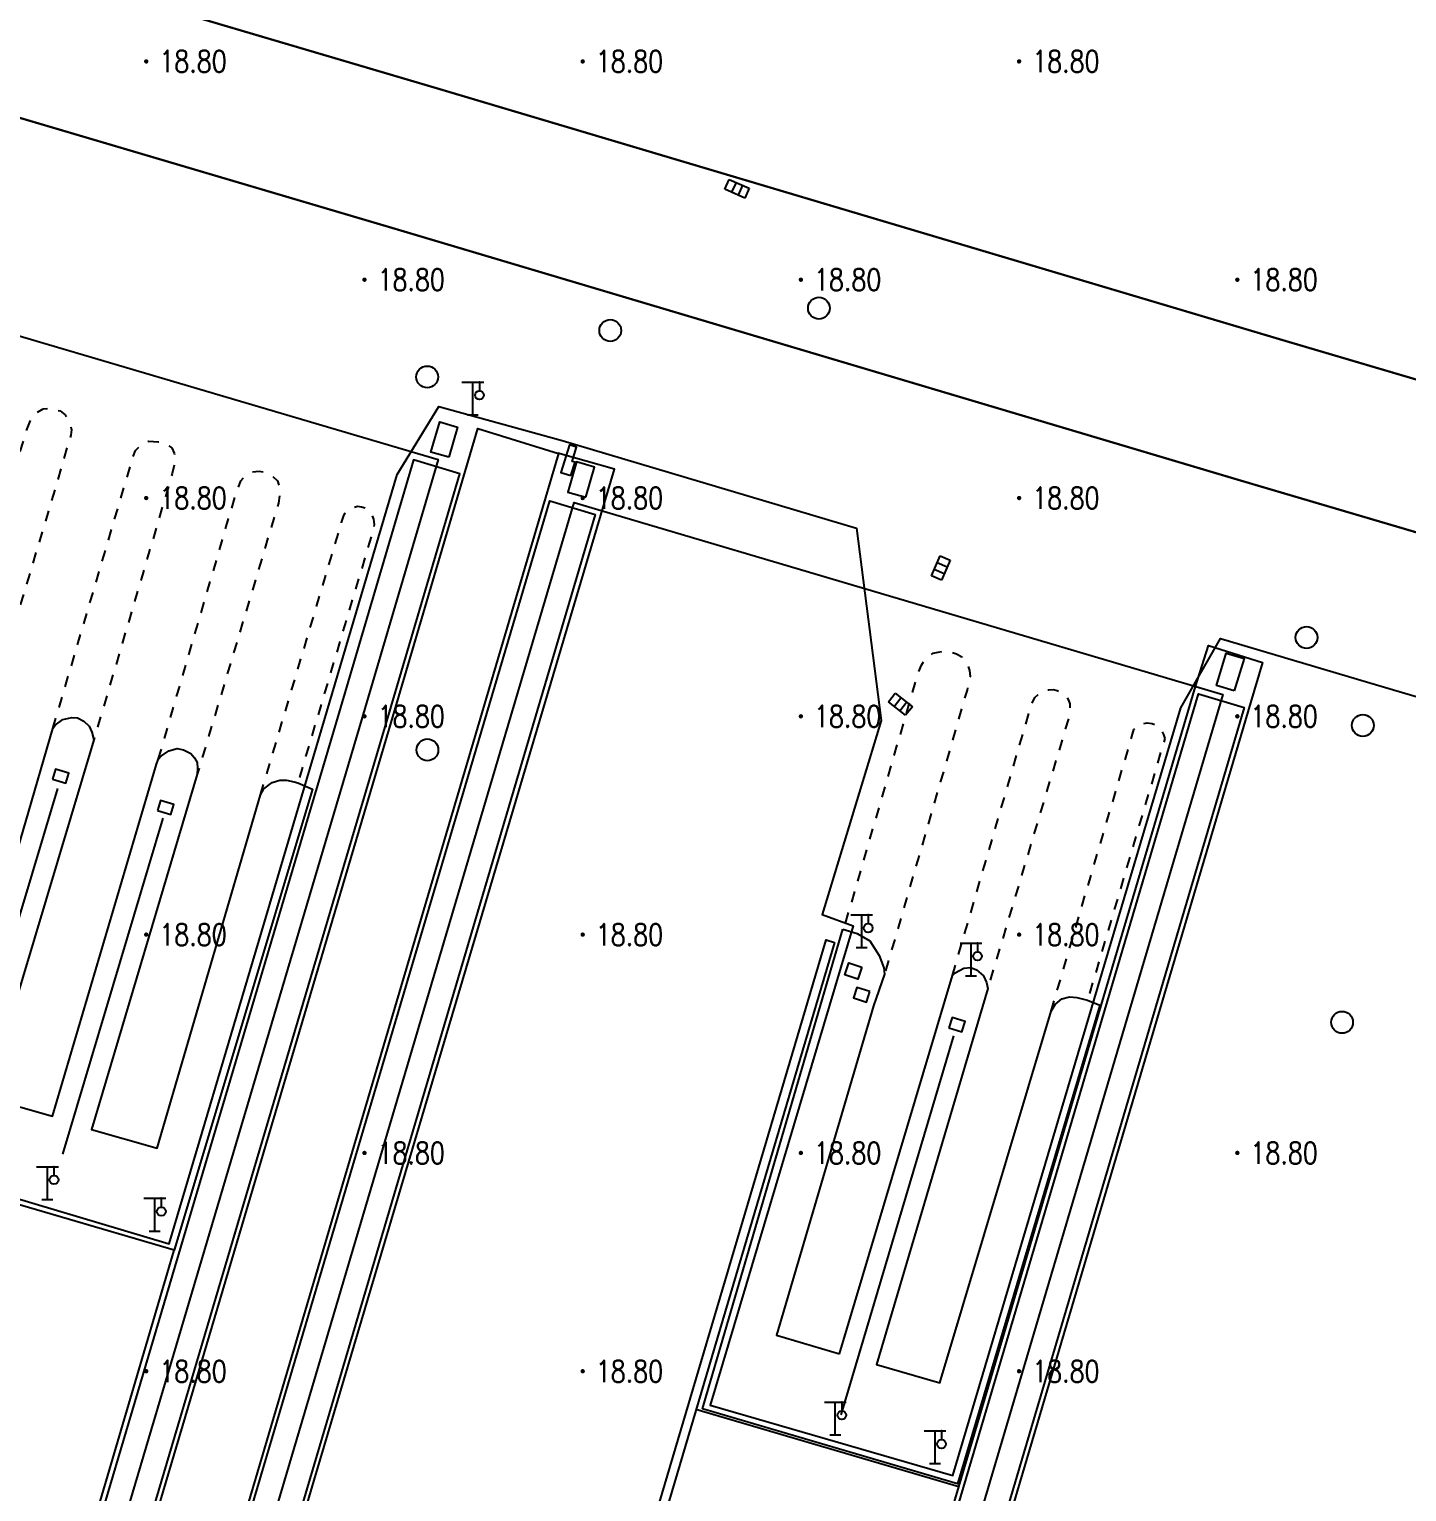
# Model space of a CAD drawing. Extents: x 404846 to 408477, y 3390929 to 3392894.
# Drawn here: x 406226 to 406289.1, y 3392028.9 to 3392095.9 of the extents above; entities that cross this region are included whole.
import ezdxf
from ezdxf.enums import TextEntityAlignment as Align

# ---------------------------------------------------------------- set-up
doc = ezdxf.new("R2010")
doc.units = 0
doc.header["$LTSCALE"] = 0.5
doc.header["$PDSIZE"] = 0.2
doc.linetypes.add('X6', pattern=[2, 1, -1])
doc.layers.get('0').update_dxf_attribs({"linetype": 'CONTINUOUS'})
for name, color, linetype in [('3221', 6, 'CONTINUOUS'), ('DLSS', 4, 'CONTINUOUS'), ('DMTZ', 3, 'CONTINUOUS'), ('FZTZ', 7, 'CONTINUOUS'), ('GCD', 1, 'CONTINUOUS'), ('GXYZ', 2, 'CONTINUOUS'), ('JMD', 6, 'CONTINUOUS'), ('SXSS', 5, 'CONTINUOUS'), ('ZBTZ', 3, 'CONTINUOUS')]:
    doc.layers.add(name, color=color, linetype=linetype)
doc.styles.add('HZ', font='rs.shx', dxfattribs={"width": 0.8, "bigfont": 'hztxt.shx'})
doc.linetypes.add('10421', pattern='A,2,[150,AAA.SHX,S=0.5,R=0,X=0,Y=0.5],1e-11', length=2)
doc.linetypes.add('10422', pattern='A,0.75,[150,AAA.SHX,S=0.5,R=0,X=0,Y=0.5],1.5,[177,AAA.SHX,S=1,R=0,X=0,Y=0.4],0.75', length=3)
doc.linetypes.add('1161', pattern='A,0,[149,AAA.SHX,S=0.15,R=0,X=0,Y=0],-1.6', length=1.6)
doc.linetypes.add('444', pattern='A,4.5,[145,AAA.SHX,S=1,R=0,X=0,Y=1],4.5,-0.5,[146,AAA.SHX,S=1,R=0,X=0,Y=0],-0.5', length=10)

# ---------------------------------------------------------------- blocks, each defined once
blk = doc.blocks.new('gc063')
for p, q in [((-1, 3), (1, 3)), ((0, 0), (0, 3)), ((0.6, 3), (0.6, 2.2)), ((-0.5, 0), (0.5, 0))]:
    blk.add_line(p, q)
blk.add_circle((0.6, 1.8), 0.4)
blk.add_point((0.6, 3))
blk.add_point((0.6, 3))
blk = doc.blocks.new('GC200')
at = {"linetype": 'Continuous', "const_width": 0.2, "flags": 128}
blk.add_lwpolyline([(-0.1, 0, 1), (0.1, 0, 1)], format="xyb", close=True, dxfattribs=at)
blk = doc.blocks.new('gc188')
blk.add_circle((0, 0), 1)
blk = doc.blocks.new('gc041')
for p, q in [((-1, 0.5), (1, 0.5)), ((-1, -0.5), (-1, 0.5)), ((-0.33, 0.5), (-0.33, -0.5)), ((0.33, 0.5), (0.33, -0.5)), ((1, 0.5), (1, -0.5)), ((1, -0.5), (-1, -0.5))]:
    blk.add_line(p, q)

msp = doc.modelspace()

# ---------------------------------------------------------------- linework, layer by layer
at = {"layer": '3221', "color": 6}
for points in [[(406215.005, 3392084.915, 18.649), (406244.737, 3392076.141, 18.649), (406241.218, 3392064.216, 18.649), (406228.485, 3392021.252, 18.76), (406217.824, 3391985.193, 18.789)], [(406225.716, 3391988.98, 18.816), (406231.192, 3392007.362, 18.778), (406237.822, 3392029.76, 18.854), (406250.974, 3392074.174, 18.854), (406280.698, 3392065.372, 18.854), (406267.546, 3392020.96, 18.854), (406260.901, 3391998.513, 18.778), (406255.437, 3391980.169, 18.816), (406249.169, 3391958.921, 18.981), (406237.59, 3391919.947, 18.909), (406230.799, 3391896.871, 18.801), (406224.097, 3391874.327, 18.881)]]:
    msp.add_polyline3d(points, dxfattribs=at)
at = {"layer": 'DLSS', "linetype": 'Continuous', "const_width": 0.1, "flags": 128}
for points, elevation in [([(405956.742, 3392178.449), (406005.467, 3392164.024), (406051.337, 3392150.407), (406087.518, 3392139.758), (406125.857, 3392128.358), (406161.319, 3392117.927), (406203.686, 3392105.242), (406244.726, 3392093.133), (406283.477, 3392081.6), (406308.291, 3392074.282)], 18.633), ([(406201.788, 3392098.818), (406242.81, 3392086.697)], 18.569), ([(406242.81, 3392086.697), (406281.561, 3392075.164)], 18.546), ([(406281.561, 3392075.164), (406306.395, 3392067.847)], 18.612)]:
    msp.add_lwpolyline(points, dxfattribs=dict(at, elevation=elevation))
at = {"layer": 'DLSS', "linetype": 'X6', "flags": 128}
for points, elevation in [([(406222.212, 3392064.994), (406225.868, 3392077.474), (406226.061, 3392077.963), (406226.307, 3392078.273), (406226.637, 3392078.472), (406226.971, 3392078.475), (406227.411, 3392078.37), (406227.635, 3392078.192), (406227.857, 3392077.812), (406227.929, 3392077.508), (406227.896, 3392077.26), (406226.948, 3392074.015), (406224.103, 3392064.556)], 18.718), ([(406227.077, 3392063.819), (406230.741, 3392076.22), (406230.866, 3392076.551), (406231.159, 3392076.851), (406231.472, 3392076.976), (406231.9, 3392076.959), (406232.324, 3392076.826), (406232.531, 3392076.677), (406232.645, 3392076.429), (406232.682, 3392076.036), (406232.55, 3392075.506), (406228.955, 3392063.298)], 18.739), ([(406231.91, 3392062.402), (406235.475, 3392074.609), (406235.698, 3392075.172), (406235.894, 3392075.413), (406236.179, 3392075.57), (406236.539, 3392075.609), (406236.747, 3392075.582), (406237.112, 3392075.42), (406237.373, 3392075.169), (406237.469, 3392074.837), (406237.471, 3392074.477), (406237.415, 3392074.145), (406233.696, 3392061.726)], 18.745), ([(406236.592, 3392060.782), (406240.31, 3392073.262), (406240.391, 3392073.529), (406240.468, 3392073.699), (406240.665, 3392073.873), (406240.848, 3392073.951), (406241.04, 3392074), (406241.216, 3392073.971), (406241.387, 3392073.926), (406241.551, 3392073.807), (406241.7, 3392073.609), (406241.773, 3392073.409), (406241.801, 3392073.173), (406241.731, 3392072.838), (406238.304, 3392061.336)], 18.753), ([(406263.407, 3392054.907), (406266.697, 3392066.245), (406266.885, 3392066.719), (406267.006, 3392066.928), (406267.177, 3392067.094), (406267.415, 3392067.266), (406267.643, 3392067.322), (406267.952, 3392067.371), (406268.251, 3392067.332), (406268.496, 3392067.238), (406268.728, 3392067.102), (406268.881, 3392066.917), (406269.003, 3392066.696), (406269.082, 3392066.48), (406269.112, 3392066.196), (406268.972, 3392065.584), (406265.196, 3392052.573)], 18.774), ([(406268.302, 3392052.503), (406271.895, 3392064.819), (406272.072, 3392065.245), (406272.224, 3392065.377), (406272.372, 3392065.493), (406272.543, 3392065.566), (406272.715, 3392065.6), (406272.924, 3392065.602), (406273.099, 3392065.56), (406273.293, 3392065.473), (406273.416, 3392065.374), (406273.539, 3392065.254), (406273.625, 3392065.121), (406273.679, 3392064.95), (406273.688, 3392064.766), (406273.631, 3392064.312), (406269.92, 3392051.915)], 18.783), ([(406272.825, 3392050.874), (406276.621, 3392063.777), (406276.756, 3392063.919), (406276.97, 3392064.04), (406277.223, 3392064.078), (406277.462, 3392064.05), (406277.68, 3392063.941), (406277.873, 3392063.769), (406277.978, 3392063.542), (406278.032, 3392063.359), (406274.493, 3392051.374)], 18.808)]:
    msp.add_lwpolyline(points, dxfattribs=dict(at, elevation=elevation))
at = {"layer": 'DMTZ', "linetype": '10421', "elevation": 19.08, "flags": 128}
msp.add_lwpolyline([(406212.042, 3392068.982), (406213.074, 3392068.635), (406213.408, 3392068.492), (406213.756, 3392068.227), (406213.985, 3392067.868), (406214.246, 3392067.278), (406214.308, 3392066.933), (406214.318, 3392066.669), (406209.711, 3392051.141), (406212.668, 3392050.304), (406217.448, 3392066.436), (406217.683, 3392066.819), (406218.099, 3392067.068), (406218.518, 3392067.12), (406218.859, 3392067.001), (406219.172, 3392066.708), (406219.306, 3392066.34), (406219.348, 3392066.041), (406219.227, 3392065.661), (406214.48, 3392049.679), (406217.524, 3392048.84), (406222.212, 3392064.994), (406222.443, 3392065.333), (406222.744, 3392065.57), (406223.13, 3392065.678), (406223.492, 3392065.6), (406223.826, 3392065.393), (406224.011, 3392065.142), (406224.072, 3392064.861), (406224.103, 3392064.556), (406219.227, 3392048.307), (406222.308, 3392047.467), (406227.077, 3392063.819), (406227.188, 3392063.974), (406227.535, 3392064.235), (406227.942, 3392064.324), (406228.203, 3392064.306), (406228.497, 3392064.151), (406228.746, 3392063.934), (406228.863, 3392063.656), (406228.955, 3392063.298), (406224.041, 3392046.915), (406227.057, 3392046.07), (406231.824, 3392062.181), (406231.91, 3392062.402), (406232.061, 3392062.577), (406232.396, 3392062.803), (406232.78, 3392062.899), (406233.068, 3392062.848), (406233.396, 3392062.682), (406233.573, 3392062.475), (406233.696, 3392062.259), (406233.702, 3392061.99), (406233.696, 3392061.726), (406228.842, 3392045.457), (406231.854, 3392044.6), (406236.592, 3392060.782), (406236.754, 3392061.061), (406237.133, 3392061.349), (406237.483, 3392061.456), (406237.784, 3392061.451), (406238.13, 3392061.382), (406238.304, 3392061.336), (406238.972, 3392061.043), (406232.634, 3392039.927), (406205.505, 3392047.861), (406211.751, 3392069.057), (406212.042, 3392068.982)], close=True, dxfattribs=at)
at = {"layer": 'DMTZ', "linetype": '10421', "elevation": 19.114, "flags": 128}
msp.add_lwpolyline([(406263.129, 3392035.18), (406268.302, 3392052.503), (406268.432, 3392052.625), (406268.828, 3392052.848), (406269.139, 3392052.874), (406269.399, 3392052.77), (406269.729, 3392052.498), (406269.866, 3392052.186), (406269.92, 3392051.915), (406264.829, 3392034.689), (406267.73, 3392033.843), (406272.825, 3392050.874), (406273.013, 3392051.186), (406273.318, 3392051.438), (406273.662, 3392051.532), (406273.999, 3392051.494), (406274.493, 3392051.374), (406275.05, 3392051.141), (406268.536, 3392029.221), (406256.849, 3392032.654), (406263.274, 3392054.623)], dxfattribs=at)
at = {"layer": 'DMTZ', "linetype": '10422', "elevation": 19.133, "flags": 128}
msp.add_lwpolyline([(406263.274, 3392054.623), (406263.929, 3392054.437), (406264.514, 3392054.101), (406264.95, 3392053.418), (406265.165, 3392052.853), (406265.196, 3392052.573), (406264.684, 3392051.116), (406260.24, 3392036.031), (406263.129, 3392035.18)], dxfattribs=at)
at = {"layer": 'FZTZ', "linetype": 'Continuous', "flags": 128}
for points, elevation in [([(406250.815, 3392075.409), (406251.007, 3392076.018), (406250.876, 3392076.059), (406251.08, 3392076.706), (406250.752, 3392076.809), (406250.355, 3392075.554), (406250.815, 3392075.409)], 19.839), ([(406264.154, 3392052.887), (406263.969, 3392052.336), (406263.378, 3392052.534), (406263.562, 3392053.085), (406264.154, 3392052.887)], 21.039)]:
    msp.add_lwpolyline(points, close=True, dxfattribs=dict(at, elevation=elevation))
at = {"layer": 'JMD', "linetype": '444', "flags": 128}
for points, elevation in [([(406218.931, 3392044.238), (406232.41, 3392040.216), (406242.856, 3392075.451), (406244.769, 3392078.568), (406250.42, 3392077.007), (406263.906, 3392072.997), (406265.03, 3392064.193), (406262.329, 3392055.298), (406263.746, 3392054.783), (406257.2, 3392032.823), (406268.326, 3392029.606), (406278.775, 3392064.761), (406280.58, 3392067.944), (406287.848, 3392065.797)], 20.691), ([(406287.848, 3392065.797), (406302.24, 3392061.541), (406302.123, 3392057.846), (406291.648, 3392022.657), (406295.897, 3392021.428)], 20.823), ([(406222.689, 3392045.716), (406227.301, 3392061.078)], 20.141), ([(406232.116, 3392059.716), (406227.521, 3392044.319)], 20.183), ([(406263.209, 3392032.379), (406268.374, 3392049.742)], 20.233)]:
    msp.add_lwpolyline(points, dxfattribs=dict(at, elevation=elevation))
at = {"layer": 'JMD', "linetype": 'Continuous', "flags": 128}
for points, elevation in [([(406227.061, 3392061.493), (406227.669, 3392061.312), (406227.806, 3392061.773), (406227.198, 3392061.953), (406227.061, 3392061.493)], 21.092), ([(406231.871, 3392060.064), (406232.49, 3392059.88), (406232.627, 3392060.34), (406232.007, 3392060.524), (406231.871, 3392060.064)], 21.092), ([(406264.517, 3392051.769), (406263.916, 3392051.958), (406263.766, 3392051.482), (406264.367, 3392051.293), (406264.517, 3392051.769)], 21.055), ([(406268.14, 3392050.109), (406268.731, 3392049.923), (406268.881, 3392050.4), (406268.289, 3392050.585), (406268.14, 3392050.109)], 21.122)]:
    msp.add_lwpolyline(points, close=True, dxfattribs=dict(at, elevation=elevation))
at = {"layer": 'SXSS', "linetype": 'Continuous', "elevation": 18.66, "flags": 128}
msp.add_lwpolyline([(406248.333, 3392006.31), (406262.511, 3392054.138), (406262.894, 3392054.024), (406248.716, 3392006.196), (406248.716, 3392006.197), (406222.435, 3391917.45)], dxfattribs=at)
at = {"layer": 'ZBTZ', "linetype": '1161', "flags": 128}
for points, elevation in [([(406242.501, 3392063.836), (406246.553, 3392077.565), (406250.25, 3392076.419), (406236.56, 3392030.134), (406229.93, 3392007.736), (406224.457, 3391989.353), (406218.185, 3391968.094), (406206.603, 3391929.11), (406199.818, 3391906.078), (406193.175, 3391883.514), (406188.234, 3391866.869), (406182.518, 3391847.606), (406177.432, 3391830.562), (406172.106, 3391812.782), (406166.496, 3391793.859), (406155.735, 3391757.434), (406144.864, 3391720.715), (406144.304, 3391718.804), (406140.564, 3391719.912), (406141.156, 3391721.91), (406149.039, 3391748.676), (406158.236, 3391779.821), (406167.649, 3391811.635), (406172.67, 3391828.328), (406178.529, 3391847.932), (406185.769, 3391872.405), (406193.318, 3391897.797), (406199.587, 3391919.146), (406203.508, 3391932.471), (406219.043, 3391984.831), (406229.768, 3392020.872), (406242.501, 3392063.836)], 18.796), ([(406245.218, 3392076.247), (406244.407, 3392076.484), (406244.811, 3392077.867), (406245.622, 3392077.63), (406245.218, 3392076.247)], 18.772), ([(406242.307, 3392063.894), (406245.73, 3392075.494), (406243.603, 3392076.122), (406240.18, 3392064.523), (406227.447, 3392021.559), (406216.774, 3391985.504), (406201.237, 3391933.142), (406197.315, 3391919.814), (406191.027, 3391898.477), (406183.478, 3391873.084), (406176.239, 3391848.613), (406170.374, 3391829.013), (406165.388, 3391812.307), (406155.974, 3391780.49), (406146.776, 3391749.344), (406138.929, 3391722.776), (406141.022, 3391722.156), (406148.872, 3391748.725), (406158.07, 3391779.871), (406167.483, 3391811.685), (406172.506, 3391828.407), (406178.354, 3391847.984), (406185.593, 3391872.457), (406193.142, 3391897.85), (406199.418, 3391919.196), (406203.34, 3391932.521), (406218.875, 3391984.881), (406229.574, 3392020.929), (406242.307, 3392063.894)], 18.781), ([(406251.495, 3392074.415), (406251.899, 3392075.797), (406251.08, 3392076.036), (406250.676, 3392074.654), (406251.495, 3392074.415)], 18.821), ([(406236.767, 3392030.073), (406249.849, 3392074.247), (406251.928, 3392073.631), (406238.847, 3392029.457), (406232.221, 3392007.056), (406226.746, 3391988.675), (406220.475, 3391967.416), (406208.893, 3391928.433), (406202.114, 3391905.401), (406195.448, 3391882.838), (406190.507, 3391866.195), (406184.791, 3391846.93), (406179.705, 3391829.884), (406179.701, 3391829.885), (406174.402, 3391812.1), (406168.793, 3391793.179), (406158.032, 3391756.755), (406147.236, 3391720.287), (406145.179, 3391720.896), (406155.928, 3391757.377), (406166.689, 3391793.802), (406172.299, 3391812.725), (406177.599, 3391830.512), (406182.689, 3391847.555), (406188.405, 3391866.819), (406193.346, 3391883.463), (406199.956, 3391906.036), (406206.735, 3391929.071), (406218.317, 3391968.055), (406224.589, 3391989.314), (406230.137, 3392007.675), (406236.767, 3392030.073)], 18.826), ([(406281.216, 3392065.55), (406280.402, 3392065.797), (406280.852, 3392067.279), (406281.666, 3392067.032), (406281.216, 3392065.55)], 18.824), ([(406259.856, 3391998.822), (406266.501, 3392021.269), (406279.572, 3392065.409), (406281.677, 3392064.785), (406268.606, 3392020.646), (406261.961, 3391998.199), (406256.455, 3391979.868), (406250.186, 3391958.62), (406238.607, 3391919.646), (406231.829, 3391896.567), (406225.152, 3391874.014), (406220.213, 3391857.378), (406214.49, 3391838.092), (406209.418, 3391821.031), (406204.125, 3391803.266), (406198.526, 3391784.38), (406187.765, 3391747.953), (406186.248, 3391742.882), (406176.972, 3391711.485), (406174.865, 3391712.108), (406184.141, 3391743.504), (406185.667, 3391748.573), (406196.429, 3391785.001), (406202.028, 3391803.889), (406207.332, 3391821.653), (406212.42, 3391838.708), (406218.142, 3391857.993), (406223.081, 3391874.629), (406229.724, 3391897.187), (406236.516, 3391920.265), (406248.095, 3391959.239), (406254.363, 3391980.488), (406259.856, 3391998.822)], 18.827)]:
    msp.add_lwpolyline(points, close=True, dxfattribs=dict(at, elevation=elevation))
for points, elevation in [([(406147.401, 3391719.964), (406158.27, 3391756.685), (406169.031, 3391793.109), (406174.64, 3391812.029), (406179.939, 3391829.814), (406185.009, 3391846.865), (406190.725, 3391866.13), (406195.666, 3391882.774), (406202.348, 3391905.335), (406209.121, 3391928.365), (406220.703, 3391967.349), (406226.974, 3391988.607), (406232.449, 3392006.988), (406239.052, 3392029.396), (406252.814, 3392075.702), (406250.224, 3392076.427)], 18.822), ([(406268.589, 3392029.081), (406279.446, 3392065.743), (406280.042, 3392067.623), (406282.508, 3392066.852), (406281.962, 3392064.998)], 18.853), ([(406281.962, 3392064.998), (406268.81, 3392020.586), (406262.166, 3391998.138), (406256.673, 3391979.803), (406250.405, 3391958.555), (406238.826, 3391919.582), (406232.026, 3391896.503), (406225.369, 3391873.95), (406220.43, 3391857.314), (406214.708, 3391838.028), (406209.628, 3391820.969), (406204.336, 3391803.203), (406198.737, 3391784.318), (406187.975, 3391747.891), (406186.472, 3391742.815), (406175.526, 3391705.935), (406193.179, 3391700.71), (406194.738, 3391705.967), (406197.143, 3391714.182), (406201.427, 3391728.581), (406203.947, 3391737.098), (406205.749, 3391743.136), (406210.399, 3391759.019), (406212.293, 3391765.406), (406215.303, 3391775.578), (406220.802, 3391794.106), (406232.973, 3391835.114), (406239.727, 3391857.848), (406247.575, 3391884.301), (406251.639, 3391898.025), (406258.821, 3391922.318), (406268.305, 3391954.251), (406281.983, 3392000.352), (406290.178, 3392027.999), (406299.584, 3392059.797), (406300.129, 3392061.704), (406302.64, 3392060.964), (406302.098, 3392059.054), (406292.692, 3392027.255), (406284.47, 3391999.615), (406270.796, 3391953.512), (406261.312, 3391921.58), (406254.163, 3391897.276), (406250.098, 3391883.552), (406242.25, 3391857.097), (406235.495, 3391834.363), (406223.299, 3391793.365), (406217.799, 3391774.838), (406214.79, 3391764.667), (406212.897, 3391758.283), (406208.247, 3391742.404), (406206.483, 3391736.325), (406203.938, 3391727.832), (406201.966, 3391721.207), (406203.742, 3391720.684)], 18.849), ([(406138.683, 3391722.642), (406146.572, 3391749.405), (406155.769, 3391780.551), (406165.183, 3391812.368), (406170.177, 3391829.073), (406176.036, 3391848.674), (406183.275, 3391873.145), (406190.824, 3391898.538), (406197.121, 3391919.871), (406201.043, 3391933.2), (406216.58, 3391985.562), (406227.24, 3392021.62), (406232.634, 3392039.927)], 18.802), ([(406268.589, 3392029.081), (406256.549, 3392032.62)], 19.022), ([(406147.401, 3391719.964), (406145.839, 3391714.687), (406172.941, 3391706.664), (406174.625, 3391711.98), (406183.955, 3391743.559), (406185.47, 3391748.631), (406196.231, 3391785.059), (406201.831, 3391803.948), (406207.125, 3391821.715), (406212.213, 3391838.77), (406217.935, 3391858.054), (406222.874, 3391874.691), (406229.506, 3391897.265), (406236.298, 3391920.329), (406247.877, 3391959.303), (406254.146, 3391980.552), (406259.649, 3391998.883), (406266.294, 3392021.331), (406268.589, 3392029.081)], 18.831)]:
    msp.add_lwpolyline(points, dxfattribs=dict(at, elevation=elevation))

# ---------------------------------------------------------------- block references
at = {"layer": 'DLSS', "linetype": 'Continuous', "xscale": 0.5, "yscale": 0.5}
for p in [(406246.325, 3392078.193, 18.862), (406264.146, 3392053.783, 19.052), (406269.154, 3392052.493, 19.09), (406226.83, 3392042.246, 19.213), (406231.749, 3392040.8, 19.043), (406262.936, 3392031.464, 19.201), (406267.504, 3392030.147, 19.175)]:
    msp.add_blockref('gc063', p, dxfattribs=at)
at = {"layer": 'GCD', "linetype": 'Continuous'}
ref = msp.add_blockref('GC200', (406231.358, 3392094.379, 18.8), dxfattribs=dict(at, xscale=0.5, yscale=0.5, zscale=0.5))
ref.add_attrib('height', '18.80', dxfattribs={"linetype": 'Continuous', "height": 1, "style": 'HZ', "width": 0.8}).set_placement((406231.958, 3392094.379, 18.8), align=Align.MIDDLE_LEFT)
ref = msp.add_blockref('GC200', (406251.358, 3392094.379, 18.8), dxfattribs=dict(at, xscale=0.5, yscale=0.5, zscale=0.5))
ref.add_attrib('height', '18.80', dxfattribs={"linetype": 'Continuous', "height": 1, "style": 'HZ', "width": 0.8}).set_placement((406251.958, 3392094.379, 18.8), align=Align.MIDDLE_LEFT)
ref = msp.add_blockref('GC200', (406271.358, 3392094.379, 18.8), dxfattribs=dict(at, xscale=0.5, yscale=0.5, zscale=0.5))
ref.add_attrib('height', '18.80', dxfattribs={"linetype": 'Continuous', "height": 1, "style": 'HZ', "width": 0.8}).set_placement((406271.958, 3392094.379, 18.8), align=Align.MIDDLE_LEFT)
ref = msp.add_blockref('GC200', (406241.358, 3392084.379, 18.8), dxfattribs=dict(at, xscale=0.5, yscale=0.5, zscale=0.5))
ref.add_attrib('height', '18.80', dxfattribs={"linetype": 'Continuous', "height": 1, "style": 'HZ', "width": 0.8}).set_placement((406241.958, 3392084.379, 18.8), align=Align.MIDDLE_LEFT)
ref = msp.add_blockref('GC200', (406261.358, 3392084.379, 18.8), dxfattribs=dict(at, xscale=0.5, yscale=0.5, zscale=0.5))
ref.add_attrib('height', '18.80', dxfattribs={"linetype": 'Continuous', "height": 1, "style": 'HZ', "width": 0.8}).set_placement((406261.958, 3392084.379, 18.8), align=Align.MIDDLE_LEFT)
ref = msp.add_blockref('GC200', (406281.358, 3392084.379, 18.8), dxfattribs=dict(at, xscale=0.5, yscale=0.5, zscale=0.5))
ref.add_attrib('height', '18.80', dxfattribs={"linetype": 'Continuous', "height": 1, "style": 'HZ', "width": 0.8}).set_placement((406281.958, 3392084.379, 18.8), align=Align.MIDDLE_LEFT)
ref = msp.add_blockref('GC200', (406231.358, 3392074.379, 18.8), dxfattribs=dict(at, xscale=0.5, yscale=0.5, zscale=0.5))
ref.add_attrib('height', '18.80', dxfattribs={"linetype": 'Continuous', "height": 1, "style": 'HZ', "width": 0.8}).set_placement((406231.958, 3392074.379, 18.8), align=Align.MIDDLE_LEFT)
ref = msp.add_blockref('GC200', (406251.358, 3392074.379, 18.8), dxfattribs=dict(at, xscale=0.5, yscale=0.5, zscale=0.5))
ref.add_attrib('height', '18.80', dxfattribs={"linetype": 'Continuous', "height": 1, "style": 'HZ', "width": 0.8}).set_placement((406251.958, 3392074.379, 18.8), align=Align.MIDDLE_LEFT)
ref = msp.add_blockref('GC200', (406271.358, 3392074.379, 18.8), dxfattribs=dict(at, xscale=0.5, yscale=0.5, zscale=0.5))
ref.add_attrib('height', '18.80', dxfattribs={"linetype": 'Continuous', "height": 1, "style": 'HZ', "width": 0.8}).set_placement((406271.958, 3392074.379, 18.8), align=Align.MIDDLE_LEFT)
ref = msp.add_blockref('GC200', (406241.358, 3392064.379, 18.8), dxfattribs=dict(at, xscale=0.5, yscale=0.5, zscale=0.5))
ref.add_attrib('height', '18.80', dxfattribs={"linetype": 'Continuous', "height": 1, "style": 'HZ', "width": 0.8}).set_placement((406241.958, 3392064.379, 18.8), align=Align.MIDDLE_LEFT)
ref = msp.add_blockref('GC200', (406261.358, 3392064.379, 18.8), dxfattribs=dict(at, xscale=0.5, yscale=0.5, zscale=0.5))
ref.add_attrib('height', '18.80', dxfattribs={"linetype": 'Continuous', "height": 1, "style": 'HZ', "width": 0.8}).set_placement((406261.958, 3392064.379, 18.8), align=Align.MIDDLE_LEFT)
ref = msp.add_blockref('GC200', (406281.358, 3392064.379, 18.8), dxfattribs=dict(at, xscale=0.5, yscale=0.5, zscale=0.5))
ref.add_attrib('height', '18.80', dxfattribs={"linetype": 'Continuous', "height": 1, "style": 'HZ', "width": 0.8}).set_placement((406281.958, 3392064.379, 18.8), align=Align.MIDDLE_LEFT)
ref = msp.add_blockref('GC200', (406231.358, 3392054.379, 18.8), dxfattribs=dict(at, xscale=0.5, yscale=0.5, zscale=0.5))
ref.add_attrib('height', '18.80', dxfattribs={"linetype": 'Continuous', "height": 1, "style": 'HZ', "width": 0.8}).set_placement((406231.958, 3392054.379, 18.8), align=Align.MIDDLE_LEFT)
ref = msp.add_blockref('GC200', (406251.358, 3392054.379, 18.8), dxfattribs=dict(at, xscale=0.5, yscale=0.5, zscale=0.5))
ref.add_attrib('height', '18.80', dxfattribs={"linetype": 'Continuous', "height": 1, "style": 'HZ', "width": 0.8}).set_placement((406251.958, 3392054.379, 18.8), align=Align.MIDDLE_LEFT)
ref = msp.add_blockref('GC200', (406271.358, 3392054.379, 18.8), dxfattribs=dict(at, xscale=0.5, yscale=0.5, zscale=0.5))
ref.add_attrib('height', '18.80', dxfattribs={"linetype": 'Continuous', "height": 1, "style": 'HZ', "width": 0.8}).set_placement((406271.958, 3392054.379, 18.8), align=Align.MIDDLE_LEFT)
ref = msp.add_blockref('GC200', (406241.358, 3392044.379, 18.8), dxfattribs=dict(at, xscale=0.5, yscale=0.5, zscale=0.5))
ref.add_attrib('height', '18.80', dxfattribs={"linetype": 'Continuous', "height": 1, "style": 'HZ', "width": 0.8}).set_placement((406241.958, 3392044.379, 18.8), align=Align.MIDDLE_LEFT)
ref = msp.add_blockref('GC200', (406261.358, 3392044.379, 18.8), dxfattribs=dict(at, xscale=0.5, yscale=0.5, zscale=0.5))
ref.add_attrib('height', '18.80', dxfattribs={"linetype": 'Continuous', "height": 1, "style": 'HZ', "width": 0.8}).set_placement((406261.958, 3392044.379, 18.8), align=Align.MIDDLE_LEFT)
ref = msp.add_blockref('GC200', (406281.358, 3392044.379, 18.8), dxfattribs=dict(at, xscale=0.5, yscale=0.5, zscale=0.5))
ref.add_attrib('height', '18.80', dxfattribs={"linetype": 'Continuous', "height": 1, "style": 'HZ', "width": 0.8}).set_placement((406281.958, 3392044.379, 18.8), align=Align.MIDDLE_LEFT)
ref = msp.add_blockref('GC200', (406231.358, 3392034.379, 18.8), dxfattribs=dict(at, xscale=0.5, yscale=0.5, zscale=0.5))
ref.add_attrib('height', '18.80', dxfattribs={"linetype": 'Continuous', "height": 1, "style": 'HZ', "width": 0.8}).set_placement((406231.958, 3392034.379, 18.8), align=Align.MIDDLE_LEFT)
ref = msp.add_blockref('GC200', (406251.358, 3392034.379, 18.8), dxfattribs=dict(at, xscale=0.5, yscale=0.5, zscale=0.5))
ref.add_attrib('height', '18.80', dxfattribs={"linetype": 'Continuous', "height": 1, "style": 'HZ', "width": 0.8}).set_placement((406251.958, 3392034.379, 18.8), align=Align.MIDDLE_LEFT)
ref = msp.add_blockref('GC200', (406271.358, 3392034.379, 18.8), dxfattribs=dict(at, xscale=0.5, yscale=0.5, zscale=0.5))
ref.add_attrib('height', '18.80', dxfattribs={"linetype": 'Continuous', "height": 1, "style": 'HZ', "width": 0.8}).set_placement((406271.958, 3392034.379, 18.8), align=Align.MIDDLE_LEFT)
at = {"layer": 'GXYZ', "linetype": 'Continuous', "xscale": 0.5, "yscale": 0.5}
for p, rotation in [((406258.433, 3392088.544, 18.732), 335.9462012001736), ((406267.764, 3392071.177, 18.705), 66.55407347864241), ((406265.917, 3392064.93, 18.73), 142.012615097373)]:
    msp.add_blockref('gc041', p, dxfattribs=dict(at, rotation=rotation))
for p in [(406262.184, 3392083.073, 18.679), (406252.623, 3392082.052, 18.755), (406244.233, 3392079.926, 18.758), (406284.531, 3392067.989, 18.844), (406287.108, 3392063.962, 18.844), (406244.243, 3392062.841, 18.669), (406286.158, 3392050.362, 18.794)]:
    msp.add_blockref('gc188', p, dxfattribs=at)

doc.saveas('drawing.dxf')
